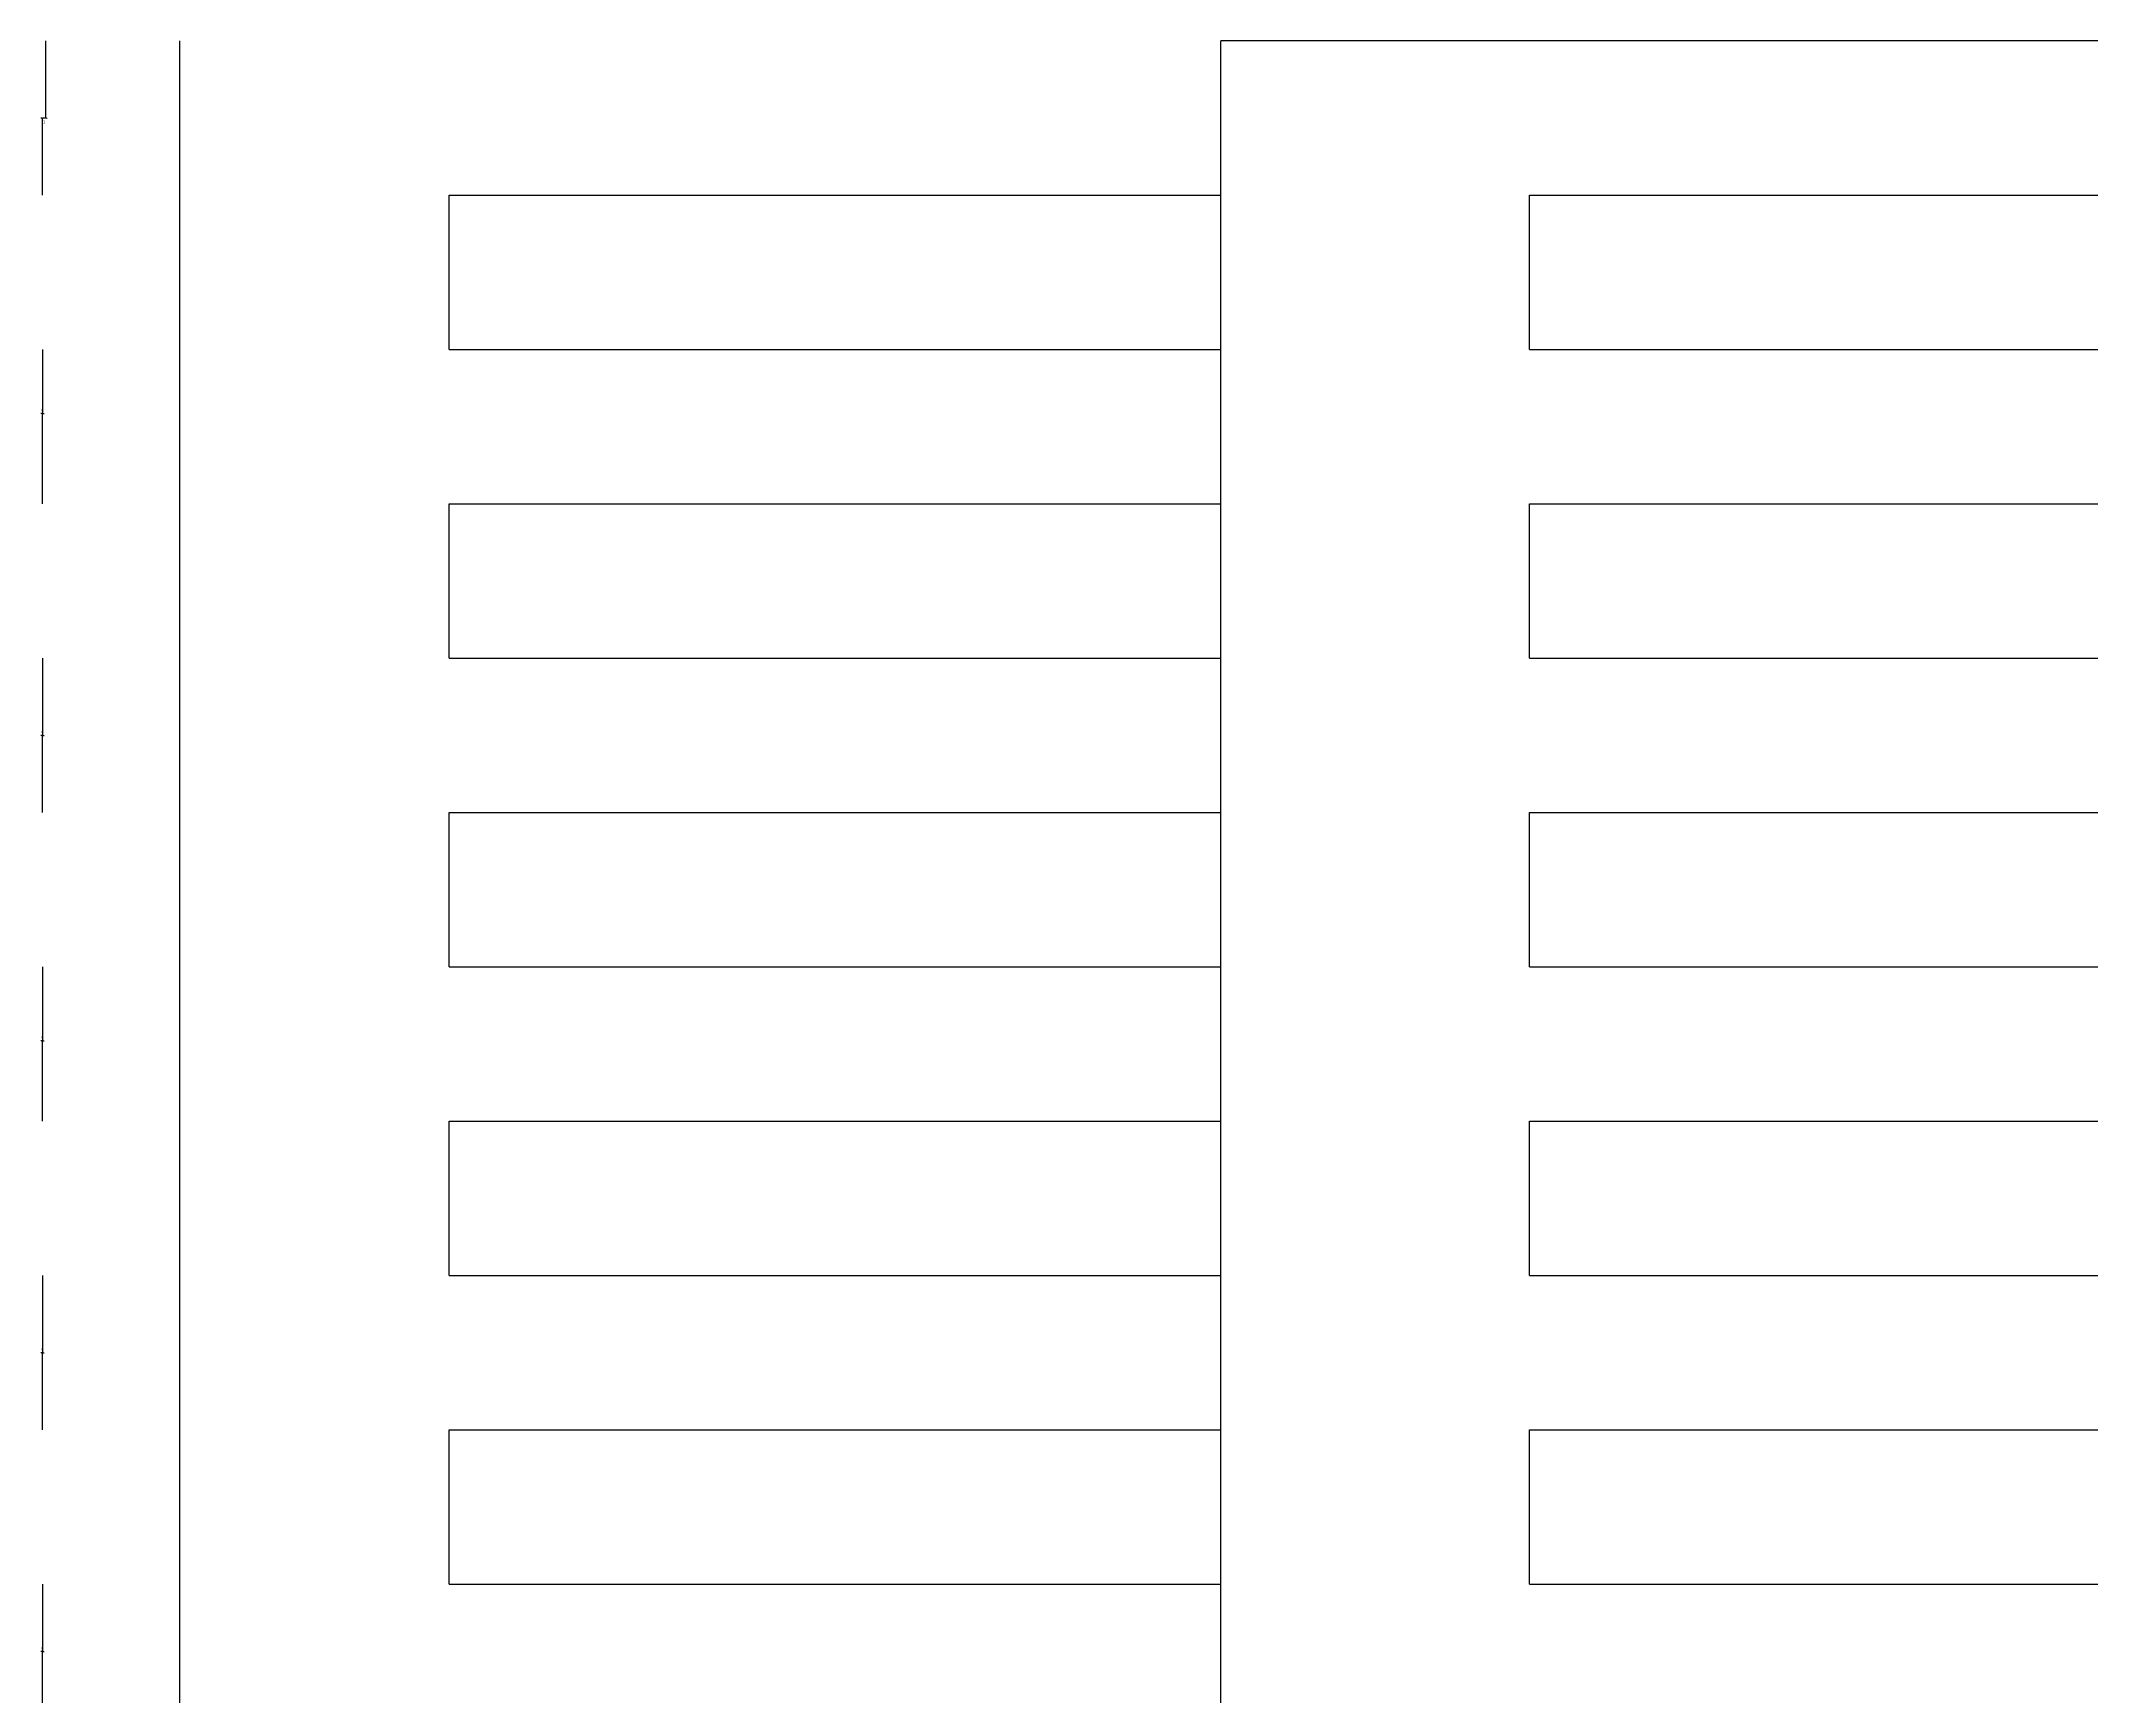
# Model space of a CAD drawing. Header units: metres. Extents: x -105 to 5826, y 5073 to 8638.
# Drawn here: x -81 to 583, y 7878 to 8414 of the extents above; entities that cross this region are included whole.
import ezdxf

# ---------------------------------------------------------------- set-up
doc = ezdxf.new("R2010")
doc.units = ezdxf.units.M
for name, color, linetype in [('2', 2, 'Continuous'), ('4', 4, 'Continuous'), ('DIM', 3, 'Continuous')]:
    doc.layers.add(name, color=color, linetype=linetype)
doc.dimstyles.get("Standard").update_dxf_attribs({"dimtxt": 2.5, "dimasz": 2.5, "dimexe": 1.25, "dimexo": 0.625, "dimtad": 1, "dimcen": 2.5, "dimazin": 3, "dimtfac": 1, "dimtmove": 0, "dimatfit": 3})

# ---------------------------------------------------------------- blocks, each defined once
blk = doc.blocks.new('*D5')
for p, q in [((-36.34, 8413.57), (-36.34, 7038.57)), ((-36.59, 7038.57), (-36.84, 7038.57)), ((-36.34, 5663.57), (-36.34, 7038.57)), ((-36.34, 7038.57), (-36.34, 7038.57)), ((-36.09, 7038.57), (-35.84, 7038.57))]:
    blk.add_line(p, q)
at = {"layer": 'Defpoints'}
for p in [(-36.34, 8413.57), (-36.34, 7038.57), (-36.34, 5663.57)]:
    blk.add_point(p, dxfattribs=at)
at = {"layer": 'DIM', "insert": (-36.34, 7039.695), "char_height": 1, "attachment_point": 5}
blk.add_mtext('0', dxfattribs=at)
blk = doc.blocks.new('*D8')
for p, q in [((-80.65, 8313.57), (-80.65, 8292.84)), ((-80.9, 8292.84), (-81.15, 8292.84)), ((-80.65, 8263.57), (-80.65, 8292.84)), ((-80.65, 8292.84), (-80.65, 8292.84)), ((-80.4, 8292.84), (-80.15, 8292.84))]:
    blk.add_line(p, q)
at = {"layer": 'Defpoints'}
for p in [(-80.65, 8313.57), (-80.65, 8292.84), (-80.65, 8263.57)]:
    blk.add_point(p, dxfattribs=at)
at = {"layer": 'DIM', "insert": (-80.65, 8293.965), "char_height": 1, "attachment_point": 5}
blk.add_mtext('0', dxfattribs=at)
blk = doc.blocks.new('*D9')
for p, q in [((-79.65, 8413.57), (-79.65, 8388.57)), ((-80.9, 8388.57), (-81.15, 8388.57)), ((-80.65, 8363.57), (-80.65, 8388.57)), ((-79.65, 8388.57), (-80.65, 8388.57)), ((-79.4, 8388.57), (-79.15, 8388.57))]:
    blk.add_line(p, q)
at = {"layer": 'Defpoints'}
for p in [(-79.65, 8413.57), (-79.65, 8388.57), (-80.65, 8363.57)]:
    blk.add_point(p, dxfattribs=at)
at = {"layer": 'DIM', "insert": (-80.15, 8387.445), "char_height": 1, "attachment_point": 5}
blk.add_mtext('1', dxfattribs=at)
blk = doc.blocks.new('*D10')
for p, q in [((-80.65, 8113.57), (-80.65, 8089.67)), ((-80.9, 8089.67), (-81.15, 8089.67)), ((-80.65, 8063.57), (-80.65, 8089.67)), ((-80.65, 8089.67), (-80.65, 8089.67)), ((-80.4, 8089.67), (-80.15, 8089.67))]:
    blk.add_line(p, q)
at = {"layer": 'Defpoints'}
for p in [(-80.65, 8113.57), (-80.65, 8089.67), (-80.65, 8063.57)]:
    blk.add_point(p, dxfattribs=at)
at = {"layer": 'DIM', "insert": (-80.65, 8090.795), "char_height": 1, "attachment_point": 5}
blk.add_mtext('0', dxfattribs=at)
blk = doc.blocks.new('*D11')
for p, q in [((-80.65, 7913.57), (-80.65, 7891.76)), ((-80.9, 7891.76), (-81.15, 7891.76)), ((-80.65, 7863.57), (-80.65, 7891.76)), ((-80.65, 7891.76), (-80.65, 7891.76)), ((-80.4, 7891.76), (-80.15, 7891.76))]:
    blk.add_line(p, q)
at = {"layer": 'Defpoints'}
for p in [(-80.65, 7913.57), (-80.65, 7891.76), (-80.65, 7863.57)]:
    blk.add_point(p, dxfattribs=at)
at = {"layer": 'DIM', "insert": (-80.65, 7892.885), "char_height": 1, "attachment_point": 5}
blk.add_mtext('0', dxfattribs=at)
blk = doc.blocks.new('*D12')
for p, q in [((-80.65, 8013.57), (-80.65, 7988.57)), ((-80.9, 7988.57), (-81.15, 7988.57)), ((-80.65, 7963.57), (-80.65, 7988.57)), ((-80.65, 7988.57), (-80.65, 7988.57)), ((-80.4, 7988.57), (-80.15, 7988.57))]:
    blk.add_line(p, q)
at = {"layer": 'Defpoints'}
for p in [(-80.65, 8013.57), (-80.65, 7988.57), (-80.65, 7963.57)]:
    blk.add_point(p, dxfattribs=at)
at = {"layer": 'DIM', "insert": (-80.65, 7989.695), "char_height": 1, "attachment_point": 5}
blk.add_mtext('0', dxfattribs=at)
blk = doc.blocks.new('*D14')
for p, q in [((-80.65, 8213.57), (-80.65, 8188.57)), ((-80.9, 8188.57), (-81.15, 8188.57)), ((-80.65, 8163.57), (-80.65, 8188.57)), ((-80.65, 8188.57), (-80.65, 8188.57)), ((-80.4, 8188.57), (-80.15, 8188.57))]:
    blk.add_line(p, q)
at = {"layer": 'Defpoints'}
for p in [(-80.65, 8213.57), (-80.65, 8188.57), (-80.65, 8163.57)]:
    blk.add_point(p, dxfattribs=at)
at = {"layer": 'DIM', "insert": (-80.65, 8189.695), "char_height": 1, "attachment_point": 5}
blk.add_mtext('0', dxfattribs=at)

msp = doc.modelspace()

# ---------------------------------------------------------------- linework, layer by layer
at = {"layer": '2'}
for p in [(301.01, 5663.57), (601.01, 8413.57)]:
    msp.add_line(p, (301.01, 8413.57), dxfattribs=at)
at = {"layer": '4'}
for p, q in [((51.01, 8313.57), (51.01, 8363.57)), ((51.01, 8363.57), (301.01, 8363.57)), ((401.01, 8363.57), (2301.01, 8363.57)), ((401.01, 8313.57), (401.01, 8363.57)), ((51.01, 8313.57), (301.01, 8313.57)), ((401.01, 8313.57), (2301.01, 8313.57)), ((51.01, 8263.57), (301.01, 8263.57)), ((51.01, 8213.57), (51.01, 8263.57)), ((401.01, 8263.57), (2301.01, 8263.57)), ((401.01, 8213.57), (401.01, 8263.57)), ((51.01, 8213.57), (301.01, 8213.57)), ((401.01, 8213.57), (2301.01, 8213.57)), ((51.01, 8163.57), (301.01, 8163.57)), ((51.01, 8113.57), (51.01, 8163.57)), ((401.01, 8163.57), (2301.01, 8163.57)), ((401.01, 8113.57), (401.01, 8163.57)), ((51.01, 8113.57), (301.01, 8113.57)), ((401.01, 8113.57), (2301.01, 8113.57)), ((51.01, 8063.57), (301.01, 8063.57)), ((51.01, 8013.57), (51.01, 8063.57)), ((401.01, 8063.57), (2301.01, 8063.57)), ((401.01, 8013.57), (401.01, 8063.57)), ((51.01, 8013.57), (301.01, 8013.57)), ((401.01, 8013.57), (2301.01, 8013.57)), ((51.01, 7913.57), (51.01, 7963.57)), ((51.01, 7963.57), (301.01, 7963.57)), ((401.01, 7963.57), (2301.01, 7963.57)), ((401.01, 7913.57), (401.01, 7963.57)), ((51.01, 7913.57), (301.01, 7913.57)), ((401.01, 7913.57), (2301.01, 7913.57))]:
    msp.add_line(p, q, dxfattribs=at)

# ---------------------------------------------------------------- dimensions: what is measured, and where the dimension line sits
at = {"layer": 'DIM'}
for base, p1, p2, picture, middle in [((-79.65, 8388.57), (-79.65, 8413.57), (-80.65, 8363.57), '*D9', (-80.15, 8387.445)), ((-36.34, 7038.57), (-36.34, 8413.57), (-36.34, 5663.57), '*D5', (-36.34, 7039.695)), ((-80.65, 8292.84), (-80.65, 8313.57), (-80.65, 8263.57), '*D8', (-80.65, 8293.965)), ((-80.65, 8188.57), (-80.65, 8213.57), (-80.65, 8163.57), '*D14', (-80.65, 8189.695)), ((-80.65, 8089.67), (-80.65, 8113.57), (-80.65, 8063.57), '*D10', (-80.65, 8090.795)), ((-80.65, 7988.57), (-80.65, 8013.57), (-80.65, 7963.57), '*D12', (-80.65, 7989.695)), ((-80.65, 7891.76), (-80.65, 7913.57), (-80.65, 7863.57), '*D11', (-80.65, 7892.885))]:
    dim = msp.add_linear_dim(base=base, p1=p1, p2=p2, dimstyle='Standard', dxfattribs=at)
    dim.commit()
    dim.dimension.update_dxf_attribs({"geometry": picture, "text_midpoint": middle})

doc.saveas('drawing.dxf')
